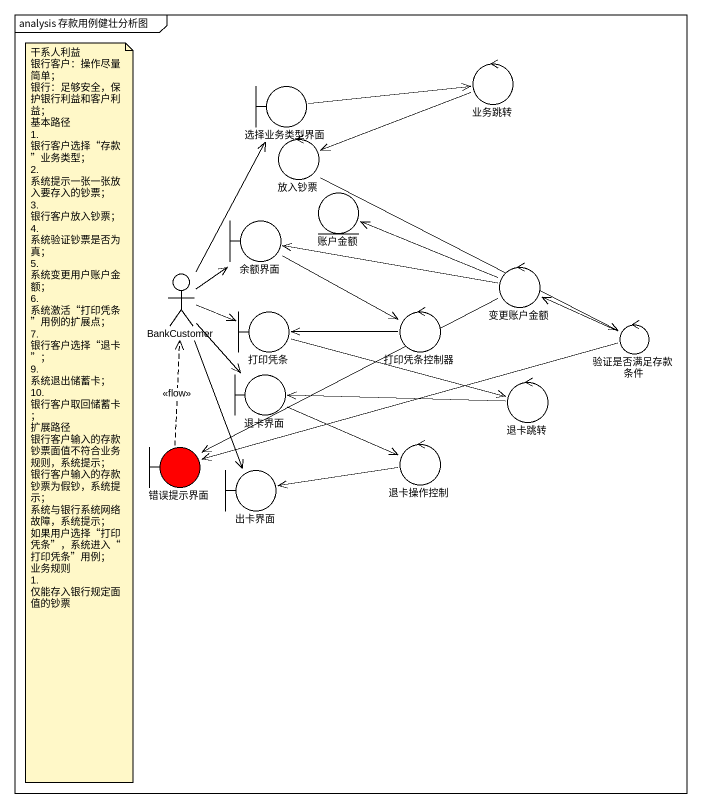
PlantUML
@startuml
mainframe analysis 存款用例健壮分析图
boundary 选择业务类型界面
control 业务跳转
control 放入钞票
boundary 余额界面
entity 账户金额
control 变更账户金额
actor BankCustomer
boundary 打印凭条
control 打印凭条控制器
control 验证是否满足存款条件
boundary 退卡界面
control 退卡跳转
boundary 错误提示界面 #FF0000
boundary 出卡界面
control 退卡操作控制
选择业务类型界面 -right-> 业务跳转
业务跳转 -left-> 放入钞票
放入钞票 -right-> 验证是否满足存款条件
余额界面 -right-> 打印凭条控制器
变更账户金额 -left-> 余额界面
变更账户金额 -left-> 账户金额
变更账户金额 -left-> 错误提示界面
BankCustomer -up-> 选择业务类型界面
BankCustomer -up-> 余额界面
BankCustomer -right-> 打印凭条
BankCustomer --> 退卡界面
BankCustomer --> 出卡界面
打印凭条 -right-> 退卡跳转
打印凭条控制器 -left-> 打印凭条
验证是否满足存款条件 -left-> 变更账户金额
验证是否满足存款条件 -left-> 错误提示界面
退卡界面 -right-> 退卡操作控制
退卡跳转 -left-> 退卡界面
错误提示界面 .up.> BankCustomer : <<flow>>
退卡操作控制 -left-> 出卡界面
note as N1
  干系人利益
  银行客户：操作尽量简单；
  银行：足够安全，保护银行利益和客户利益；
  基本路径
  1. 银行客户选择“存款”业务类型；
  2. 系统提示一张一张放入要存入的钞票；
  3. 银行客户放入钞票；
  4. 系统验证钞票是否为真；
  5. 系统变更用户账户金额；
  6. 系统激活“打印凭条”用例的扩展点；
  7. 银行客户选择“退卡”；
  9. 系统退出储蓄卡；
  10. 银行客户取回储蓄卡；
  扩展路径
  银行客户输入的存款钞票面值不符合业务规则，系统提示；
  银行客户输入的存款钞票为假钞，系统提示；
  系统与银行系统网络故障，系统提示；
  如果用户选择“打印凭条”，系统进入“打印凭条”用例；
  业务规则
  1. 仅能存入银行规定面值的钞票
end note
@enduml
